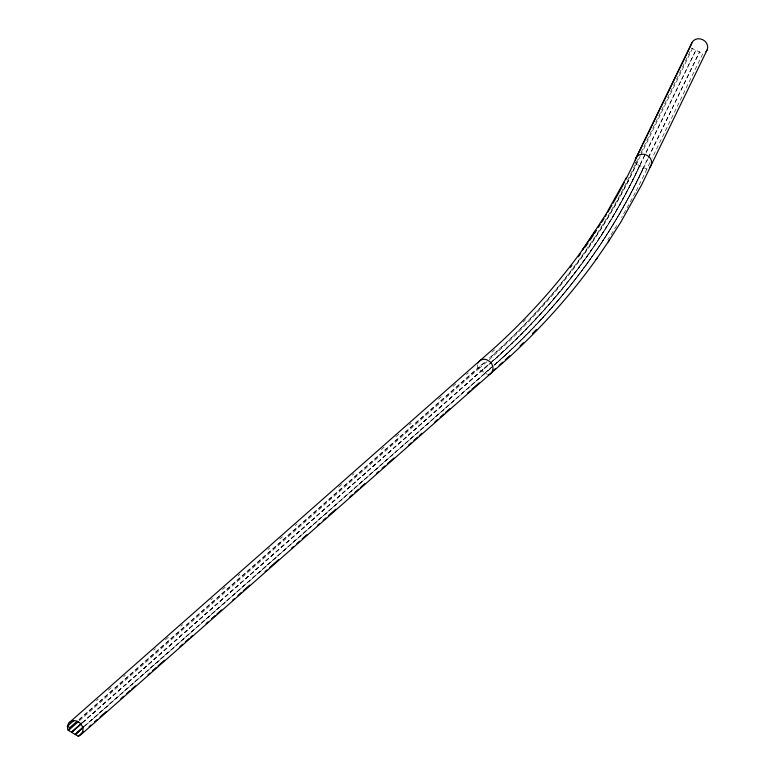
<?xml version="1.0" encoding="UTF-8"?>
<svg xmlns="http://www.w3.org/2000/svg" width="775" height="775" viewBox="0 0 775 775"><rect width="100%" height="100%" fill="white"/><g stroke="black" fill="none" stroke-linecap="round" stroke-linejoin="round"><path stroke-width="0.58" stroke-dasharray="3.88 2.91" d="M477.448 364.851L477.729 368.571L487.272 374.277M79.35 720.808L478.485 369.016L479.822 366.275A2703.898 1235.951 25.9 0 0 485.295 361.567M82.528 722.707L481.769 370.692A2707.579 1237.627 25.9 0 0 491.757 362.032M490.788 368.387A2711.783 1239.554 25.9 0 1 485.315 373.104L485.179 372.736A2711.512 1239.428 25.9 0 0 493.375 365.655M490.895 368.164A2711.783 1239.554 25.9 0 1 485.421 372.882L84.359 726.495M649.983 162.537L646.815 169.076L635.626 163.641L638.803 157.112M640.915 152.752L691.688 48.205L702.867 53.63L652.104 158.187M627.091 183.258L628.428 180.517M640.131 156.405L636.43 164.029A2703.898 1235.951 25.9 0 1 478.495 369.026M640.663 155.32L693.819 45.841M648.026 158.623L643.686 167.555A2711.783 1239.554 25.9 0 1 494.402 365.228M648.559 157.528L699.602 51.77L643.434 167.429A2711.512 1239.428 25.9 0 1 494.159 365.083M96.449 700.648L98.26 699.05M108.238 690.254L111.871 687.057M123.661 676.662L125.482 675.064M153.595 650.273L155.417 648.675M165.395 639.879L169.018 636.682M180.817 626.287L182.629 624.689M210.752 599.908L212.563 598.31M222.541 589.513L225.263 587.111M237.964 575.922L239.775 574.323M267.898 549.533L269.71 547.935M279.688 539.148L282.41 536.746M295.11 525.557L296.922 523.948M338.656 487.175L342.279 483.978M352.257 475.182L354.078 473.583M381.29 449.597L384.012 447.204M395.802 436.809L399.435 433.613M409.413 424.816L411.225 423.218M438.437 399.232L441.159 396.829M452.949 386.434L456.582 383.238M466.56 374.441L468.371 372.843M78.866 719.655L479.822 366.275L478.233 365.325M79.505 719.558L477.729 368.571A2703.035 1235.553 25.9 0 0 485.906 361.499M82.286 722.571L481.537 370.557A2707.298 1237.501 25.9 0 0 491.515 361.886M82.634 722.484L481.43 370.779A2707.298 1237.501 25.9 0 0 639.559 165.55L695.969 50.007L639.811 165.676A2707.579 1237.627 25.9 0 1 492.542 361.46M84.117 726.349L485.421 372.882L84.465 726.262M639.917 165.453L639.666 165.327A2707.298 1237.501 25.9 0 1 492.416 361.092M635.209 162.053L635.626 163.641M646.815 169.076A2715.183 1241.104 25.9 0 1 635.839 191.512M635.297 192.558A2715.183 1241.104 25.9 0 1 621.55 217.465M616.687 225.622A2715.183 1241.104 25.9 0 1 607.833 239.737M635.132 164.726A2703.035 1235.553 25.9 0 1 489.49 358.321M637.767 161.287A2703.898 1235.951 25.9 0 1 488.899 358.408M493.258 365.877A2711.512 1239.428 25.9 0 1 485.073 372.959M491.641 362.254A2707.579 1237.627 25.9 0 1 481.672 370.925M494.508 364.996A2711.783 1239.554 25.9 0 0 643.802 167.332L643.541 167.206A2711.512 1239.428 25.9 0 1 494.276 364.86M639.927 165.453A2707.579 1237.627 25.9 0 1 492.648 361.237M525.547 319.6A2701.156 1234.691 25.9 0 1 523.125 322.1M494.518 349.806A2701.156 1234.691 25.9 0 1 491.863 352.208"/><path stroke-width="1.16" d="M77.054 721.254L69.798 727.657L68.462 730.399L78.44 721.602M81.733 723.288L71.639 732.307L81.617 723.511M83.564 727.066L75.291 734.487L83.448 727.289M635.829 158.187L691.881 42.751M625.909 179.277A2701.156 1234.691 25.9 0 0 635.248 160.057L642.117 145.903M643.173 143.724L691.29 44.621A8.418 7.488 25.9 0 1 702.731 39.69A8.418 7.488 25.9 0 1 705.928 51.722M707.033 50.104L641.623 184.828L620.823 222.134L608.259 241.858M626.491 177.407L605.827 214.481L582.335 250.112L595.539 230.873M81.191 734.467L508.332 358.002C540.824 328.29 570.429 295.401 596.082 259.596L597.176 257.988M596.082 259.596L609.363 240.24M583.43 248.504C557.932 284.096 528.502 316.781 496.203 346.318L69.111 722.746M73.77 720.634L67.425 726.233L67.706 729.953L78.227 736.25L79.689 735.669A8.418 7.362 48.6 0 0 79.321 722.484A8.418 7.362 48.6 0 0 67.425 726.233L69.798 727.657M81.491 723.143L71.755 732.075M83.322 726.921L75.398 734.264M78.227 736.25L83.671 731.445M89.115 726.65L90.927 725.051M94.56 721.854L97.282 719.452M100.004 717.059L106.349 711.46M120.861 698.672L123.583 696.27M126.306 693.867L129.938 690.67M131.75 689.072L135.383 685.875M148.083 674.686L149.895 673.087M152.617 670.685L156.24 667.488M158.061 665.89L164.407 660.29M179.829 646.699L182.551 644.306M185.273 641.903L188.897 638.707M190.718 637.108L192.529 635.51M206.131 623.517L207.952 621.918M211.575 618.721L215.208 615.515M217.019 613.916L221.553 609.925M232.442 600.325L234.253 598.726M237.886 595.529L241.509 592.333M243.331 590.734L249.676 585.135M265.098 571.543L266.91 569.945M269.632 567.552L278.709 559.55M291.41 548.361L293.221 546.762M296.844 543.566L299.567 541.163M302.289 538.761L306.823 534.769M317.711 525.169L319.523 523.571M323.156 520.374L325.878 517.981M328.6 515.578L335.856 509.185M349.457 497.192L352.179 494.789M354.902 492.396L358.534 489.199M360.346 487.591L364.88 483.6M376.679 473.205L378.491 471.607M382.114 468.41L384.836 466.007M387.558 463.615L393.913 458.015M408.425 445.218L411.147 442.825M413.869 440.423L417.493 437.226M419.314 435.627L422.036 433.225M434.736 422.036L437.449 419.633M440.171 417.241L443.804 414.044M445.615 412.445L450.149 408.444M467.393 393.254L470.105 390.852M471.927 389.253L479.183 382.86M488.25 374.868L489.713 374.286A8.418 7.362 48.6 0 0 490.178 361.818L486.487 359.61A8.418 7.362 48.6 0 0 478.049 362.962M635.238 160.057A8.418 7.488 25.9 0 1 646.679 155.126A8.418 7.488 25.9 0 1 649.876 167.167M624.301 182.425A2701.156 1234.691 25.9 0 1 613.035 203.137M611.863 205.181A2701.156 1234.691 25.9 0 1 607.678 212.311M606.467 214.336A2701.156 1234.691 25.9 0 1 605.246 216.361M604.016 218.376A2701.156 1234.691 25.9 0 1 601.526 222.406M600.267 224.411A2701.156 1234.691 25.9 0 1 598.358 227.404M596.44 230.398A2701.156 1234.691 25.9 0 1 594.493 233.372M593.195 235.348A2701.156 1234.691 25.9 0 1 589.891 240.279M587.886 243.224A2701.156 1234.691 25.9 0 1 585.173 247.138M580.349 253.929A2701.156 1234.691 25.9 0 1 578.257 256.825M571.843 265.457A2701.156 1234.691 25.9 0 1 570.39 267.356M536.562 329.414A2715.183 1241.104 25.9 0 1 532.493 333.599M523.387 342.734A2715.183 1241.104 25.9 0 1 520.025 346.018M509.737 355.764A2715.183 1241.104 25.9 0 1 505.368 359.784M502.713 362.196A2715.183 1241.104 25.9 0 1 499.139 365.383M495.545 368.561A2715.183 1241.104 25.9 0 1 493.733 370.15"/></g></svg>
